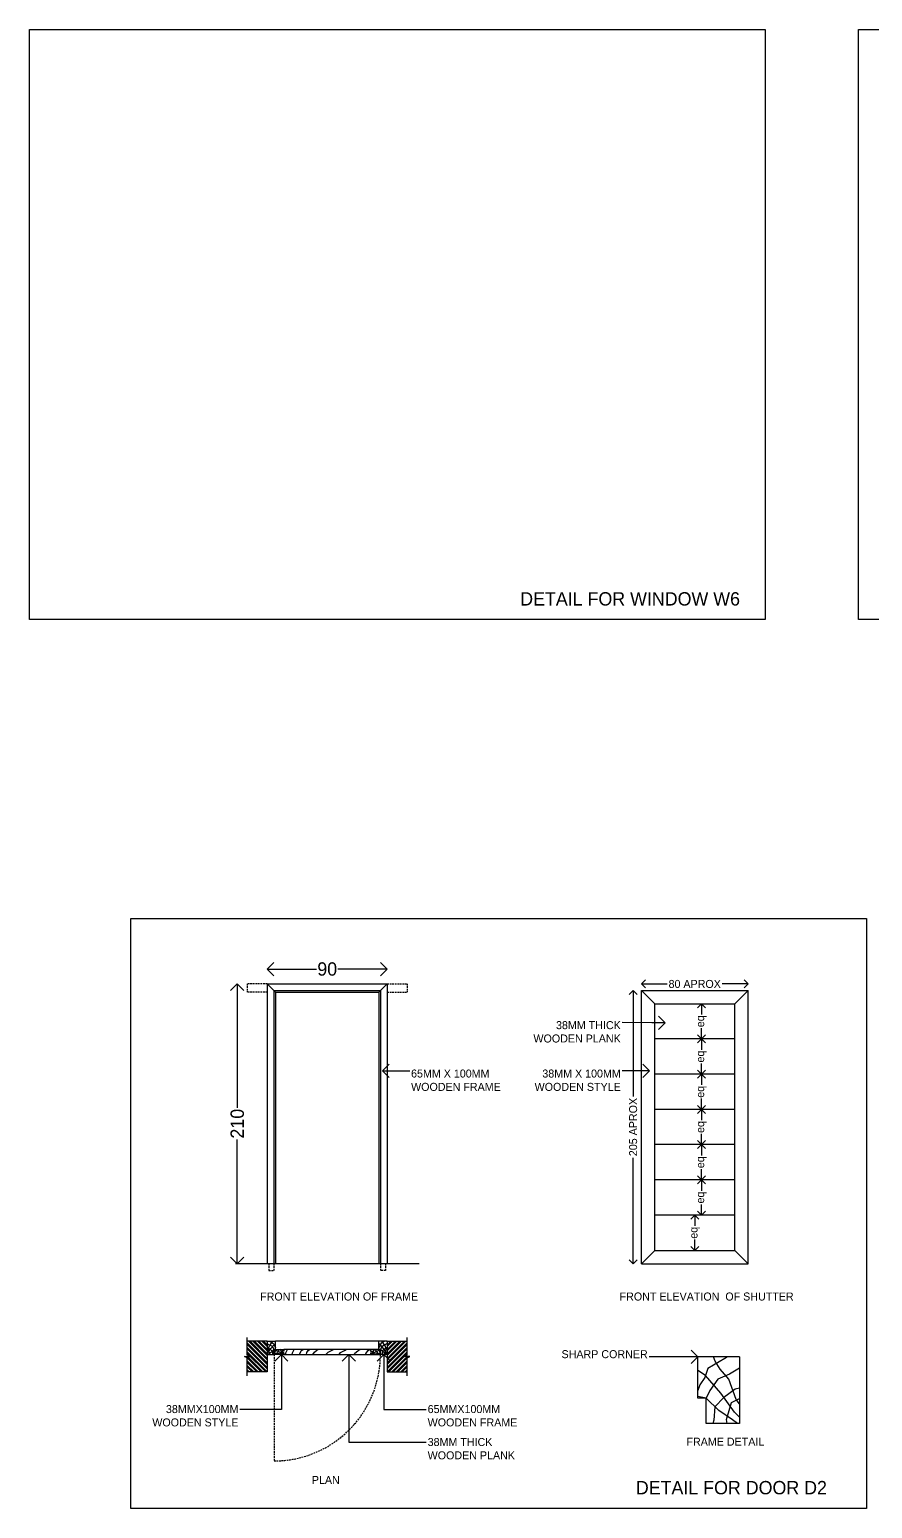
# Model space of a CAD drawing. Header units: metres. Extents: x -16 to 65907, y -5261 to 15511.
# Drawn here: x 34904 to 35537, y 8666 to 9775 of the extents above; entities that cross this region are included whole.
import ezdxf

# ---------------------------------------------------------------- set-up
doc = ezdxf.new("R2010")
doc.units = ezdxf.units.M
doc.header["$PDMODE"] = 67
doc.header["$PDSIZE"] = -5
doc.linetypes.add('DASHED', pattern=[19.049999999999997, 12.7, -6.35])
doc.layers.get('0').update_dxf_attribs({"color": 6})
for name, color, linetype in [('BC-FORMAT', 7, 'Continuous'), ('BC-GREYCOLOR', 8, 'Continuous'), ('BC-HATCH', 8, 'Continuous'), ('BC-JOINERY', 93, 'Continuous'), ('BC-TEXT', 7, 'Continuous'), ('BC-WHITECOLOR', 7, 'Continuous')]:
    doc.layers.add(name, color=color, linetype=linetype)
doc.styles.add('BC-1IN10-3', font='FreeSans.ttf', dxfattribs={"height": 6})
doc.styles.add('BC-1IN25-2', font='FreeSans.ttf', dxfattribs={"height": 10})
doc.styles.add('BC-1IN50-1', font='FreeSans.ttf', dxfattribs={"height": 10})
doc.dimstyles.new('BC-1IN10-3', dxfattribs={"dimtxt": 6, "dimasz": 6, "dimexe": 0.18, "dimexo": 0.0625, "dimgap": 1, "dimtad": 0, "dimtoh": 1, "dimzin": 12, "dimdsep": 46, "dimtxsty": 'BC-1IN10-3', "dimblk": 'OPEN90', "dimcen": 0.09, "dimse1": 1, "dimse2": 1, "dimclrd": 256, "dimclre": 256, "dimclrt": 7, "dimadec": 0, "dimazin": 0, "dimtfac": 1, "dimtdec": 1, "dimtofl": 0, "dimtmove": 1, "dimatfit": 3, "dimldrblk": 'OPEN90', "dimfxl": 1, "dimtolj": 1, "dimtzin": 0, "dimlwd": -3, "dimarcsym": 0})
doc.dimstyles.new('BC-1IN25-2', dxfattribs={"dimtxt": 10, "dimasz": 10, "dimexe": 0.18, "dimexo": 0.0625, "dimgap": 1, "dimtad": 0, "dimtoh": 1, "dimzin": 12, "dimdsep": 46, "dimtxsty": 'BC-1IN25-2', "dimblk": 'OPEN90', "dimcen": 0.09, "dimse1": 1, "dimse2": 1, "dimclrd": 256, "dimclre": 256, "dimclrt": 7, "dimadec": 0, "dimazin": 0, "dimtfac": 1, "dimtdec": 1, "dimtofl": 0, "dimtmove": 1, "dimatfit": 3, "dimldrblk": 'OPEN90', "dimfxl": 1, "dimtolj": 1, "dimtzin": 0, "dimlwd": -1, "dimarcsym": 0})

# ---------------------------------------------------------------- blocks, each defined once
blk = doc.blocks.new('_OPEN90')
at = {"color": 0, "linetype": 'ByBlock'}
for p, q in [((0, 0), (-1, 0)), ((-0.5, 0.5), (0, 0)), ((0, 0), (-0.5, -0.5))]:
    blk.add_line(p, q, dxfattribs=at)
blk = doc.blocks.new('*D972')
at = {"layer": 'BC-WHITECOLOR', "lineweight": -3}
for p, q in [((35369.6302715746, 9058.826476733262), (35382.95125922892, 9058.826476733262)), ((35437.6302715746, 9058.826476733262), (35424.30928392028, 9058.826476733262))]:
    blk.add_line(p, q, dxfattribs=at)
at = {"layer": 'Defpoints', "color": 0}
for p in [(35363.6302715746, 9054.05343673298), (35443.6302715746, 9058.826476733262), (35443.6302715746, 9054.05343673298)]:
    blk.add_point(p, dxfattribs=at)
at = {"layer": 'BC-WHITECOLOR', "lineweight": -3, "xscale": 6, "yscale": 6, "zscale": 6, "rotation": 180}
blk.add_blockref('_OPEN90', (35363.6302715746, 9058.826476733262), dxfattribs=at)
at = {"layer": 'BC-WHITECOLOR', "lineweight": -3, "xscale": 6, "yscale": 6, "zscale": 6}
blk.add_blockref('_OPEN90', (35443.6302715746, 9058.826476733262), dxfattribs=at)
at = {"layer": 'BC-WHITECOLOR', "color": 7, "insert": (35403.6302715746, 9058.826476733262), "char_height": 6, "attachment_point": 5, "style": 'BC-1IN10-3'}
blk.add_mtext('\\A1;{80 APROX}', dxfattribs=at)
blk = doc.blocks.new('*D973')
at = {"layer": 'BC-WHITECOLOR', "lineweight": -3}
for p, q in [((35357.426765898, 9048.05343673298), (35357.426765898, 8974.532860601292)), ((35357.426765898, 8855.05343673298), (35357.426765898, 8928.574012864672))]:
    blk.add_line(p, q, dxfattribs=at)
at = {"layer": 'Defpoints', "color": 0}
for p in [(35357.426765898, 9054.05343673298), (35363.6302715746, 9054.05343673298), (35363.6302715746, 8849.05343673298)]:
    blk.add_point(p, dxfattribs=at)
at = {"layer": 'BC-WHITECOLOR', "lineweight": -3, "xscale": 6, "yscale": 6, "zscale": 6}
for p, rotation in [((35357.426765898, 9054.05343673298), 90), ((35357.426765898, 8849.05343673298), 270)]:
    blk.add_blockref('_OPEN90', p, dxfattribs=dict(at, rotation=rotation))
at = {"layer": 'BC-WHITECOLOR', "color": 7, "insert": (35357.426765898, 8951.55343673298), "char_height": 6, "attachment_point": 5, "rotation": 90, "style": 'BC-1IN10-3'}
blk.add_mtext('\\A1;{205 APROX}', dxfattribs=at)
blk = doc.blocks.new('*D974')
at = {"layer": 'BC-WHITECOLOR', "lineweight": -3}
for p, q in [((35403.6302715746, 8879.482008161553), (35403.6302715746, 8877.391179237391)), ((35403.6302715746, 8865.05343673298), (35403.6302715746, 8867.144265657138))]:
    blk.add_line(p, q, dxfattribs=at)
at = {"layer": 'Defpoints', "color": 0}
for p in [(35403.6302715746, 8885.482008161553), (35408.6302715746, 8885.482008161553), (35403.6302715746, 8859.05343673298)]:
    blk.add_point(p, dxfattribs=at)
at = {"layer": 'BC-WHITECOLOR', "lineweight": -3, "xscale": 6, "yscale": 6, "zscale": 6}
for p, rotation in [((35403.6302715746, 8885.482008161553), 90), ((35403.6302715746, 8859.05343673298), 270)]:
    blk.add_blockref('_OPEN90', p, dxfattribs=dict(at, rotation=rotation))
at = {"layer": 'BC-WHITECOLOR', "color": 7, "insert": (35403.6302715746, 8872.267722447266), "char_height": 6, "attachment_point": 5, "rotation": 90, "style": 'BC-1IN10-3'}
blk.add_mtext('\\A1;{eq}', dxfattribs=at)
blk = doc.blocks.new('*D975')
at = {"layer": 'BC-WHITECOLOR', "lineweight": -3}
for p, q in [((35408.6302715746, 8905.910579590125), (35408.6302715746, 8903.819750665964)), ((35408.6302715746, 8891.482008161553), (35408.6302715746, 8893.57283708571))]:
    blk.add_line(p, q, dxfattribs=at)
at = {"layer": 'Defpoints', "color": 0}
for p in [(35408.6302715746, 8911.910579590125), (35408.6302715746, 8911.910579590125), (35408.6302715746, 8885.482008161553)]:
    blk.add_point(p, dxfattribs=at)
at = {"layer": 'BC-WHITECOLOR', "lineweight": -3, "xscale": 6, "yscale": 6, "zscale": 6}
for p, rotation in [((35408.6302715746, 8911.910579590125), 90), ((35408.6302715746, 8885.482008161553), 270)]:
    blk.add_blockref('_OPEN90', p, dxfattribs=dict(at, rotation=rotation))
at = {"layer": 'BC-WHITECOLOR', "color": 7, "insert": (35408.6302715746, 8898.696293875839), "char_height": 6, "attachment_point": 5, "rotation": 90, "style": 'BC-1IN10-3'}
blk.add_mtext('\\A1;{eq}', dxfattribs=at)
blk = doc.blocks.new('*D976')
at = {"layer": 'BC-WHITECOLOR', "lineweight": -3}
for p, q in [((35408.6302715746, 8932.339151018696), (35408.6302715746, 8930.248322094536)), ((35408.6302715746, 8917.910579590125), (35408.6302715746, 8920.001408514283))]:
    blk.add_line(p, q, dxfattribs=at)
at = {"layer": 'Defpoints', "color": 0}
for p in [(35408.6302715746, 8938.339151018696), (35408.6302715746, 8938.339151018696), (35408.6302715746, 8911.910579590125)]:
    blk.add_point(p, dxfattribs=at)
at = {"layer": 'BC-WHITECOLOR', "lineweight": -3, "xscale": 6, "yscale": 6, "zscale": 6}
for p, rotation in [((35408.6302715746, 8938.339151018696), 90), ((35408.6302715746, 8911.910579590125), 270)]:
    blk.add_blockref('_OPEN90', p, dxfattribs=dict(at, rotation=rotation))
at = {"layer": 'BC-WHITECOLOR', "color": 7, "insert": (35408.6302715746, 8925.12486530441), "char_height": 6, "attachment_point": 5, "rotation": 90, "style": 'BC-1IN10-3'}
blk.add_mtext('\\A1;{eq}', dxfattribs=at)
blk = doc.blocks.new('*D977')
at = {"layer": 'BC-WHITECOLOR', "lineweight": -3}
for p, q in [((35408.6302715746, 8958.767722447266), (35408.6302715746, 8956.676893523108)), ((35408.6302715746, 8944.339151018696), (35408.6302715746, 8946.429979942855))]:
    blk.add_line(p, q, dxfattribs=at)
at = {"layer": 'Defpoints', "color": 0}
for p in [(35408.6302715746, 8964.767722447266), (35408.6302715746, 8964.767722447266), (35408.6302715746, 8938.339151018696)]:
    blk.add_point(p, dxfattribs=at)
at = {"layer": 'BC-WHITECOLOR', "lineweight": -3, "xscale": 6, "yscale": 6, "zscale": 6}
for p, rotation in [((35408.6302715746, 8964.767722447266), 90), ((35408.6302715746, 8938.339151018696), 270)]:
    blk.add_blockref('_OPEN90', p, dxfattribs=dict(at, rotation=rotation))
at = {"layer": 'BC-WHITECOLOR', "color": 7, "insert": (35408.6302715746, 8951.553436732982), "char_height": 6, "attachment_point": 5, "rotation": 90, "style": 'BC-1IN10-3'}
blk.add_mtext('\\A1;{eq}', dxfattribs=at)
blk = doc.blocks.new('*D978')
at = {"layer": 'BC-WHITECOLOR', "lineweight": -3}
for p, q in [((35408.6302715746, 8985.196293875839), (35408.6302715746, 8983.105464951681)), ((35408.6302715746, 8970.767722447266), (35408.6302715746, 8972.858551371428))]:
    blk.add_line(p, q, dxfattribs=at)
at = {"layer": 'Defpoints', "color": 0}
for p in [(35408.6302715746, 8991.196293875839), (35408.6302715746, 8991.196293875839), (35408.6302715746, 8964.767722447266)]:
    blk.add_point(p, dxfattribs=at)
at = {"layer": 'BC-WHITECOLOR', "lineweight": -3, "xscale": 6, "yscale": 6, "zscale": 6}
for p, rotation in [((35408.6302715746, 8991.196293875839), 90), ((35408.6302715746, 8964.767722447266), 270)]:
    blk.add_blockref('_OPEN90', p, dxfattribs=dict(at, rotation=rotation))
at = {"layer": 'BC-WHITECOLOR', "color": 7, "insert": (35408.6302715746, 8977.982008161553), "char_height": 6, "attachment_point": 5, "rotation": 90, "style": 'BC-1IN10-3'}
blk.add_mtext('\\A1;{eq}', dxfattribs=at)
blk = doc.blocks.new('*D979')
at = {"layer": 'BC-WHITECOLOR', "lineweight": -3}
for p, q in [((35408.6302715746, 9011.62486530441), (35408.6302715746, 9009.53403638025)), ((35408.6302715746, 8997.196293875839), (35408.6302715746, 8999.287122799997))]:
    blk.add_line(p, q, dxfattribs=at)
at = {"layer": 'Defpoints', "color": 0}
for p in [(35408.6302715746, 9017.62486530441), (35408.6302715746, 9017.62486530441), (35408.6302715746, 8991.196293875839)]:
    blk.add_point(p, dxfattribs=at)
at = {"layer": 'BC-WHITECOLOR', "lineweight": -3, "xscale": 6, "yscale": 6, "zscale": 6}
for p, rotation in [((35408.6302715746, 9017.62486530441), 90), ((35408.6302715746, 8991.196293875839), 270)]:
    blk.add_blockref('_OPEN90', p, dxfattribs=dict(at, rotation=rotation))
at = {"layer": 'BC-WHITECOLOR', "color": 7, "insert": (35408.6302715746, 9004.410579590123), "char_height": 6, "attachment_point": 5, "rotation": 90, "style": 'BC-1IN10-3'}
blk.add_mtext('\\A1;{eq}', dxfattribs=at)
blk = doc.blocks.new('*D980')
at = {"layer": 'BC-WHITECOLOR', "lineweight": -3}
for p, q in [((35408.6302715746, 9038.05343673298), (35408.6302715746, 9035.962607808822)), ((35408.6302715746, 9023.62486530441), (35408.6302715746, 9025.71569422857))]:
    blk.add_line(p, q, dxfattribs=at)
at = {"layer": 'Defpoints', "color": 0}
for p in [(35408.6302715746, 9044.05343673298), (35408.6302715746, 9044.05343673298), (35408.6302715746, 9017.62486530441)]:
    blk.add_point(p, dxfattribs=at)
at = {"layer": 'BC-WHITECOLOR', "lineweight": -3, "xscale": 6, "yscale": 6, "zscale": 6}
for p, rotation in [((35408.6302715746, 9044.05343673298), 90), ((35408.6302715746, 9017.62486530441), 270)]:
    blk.add_blockref('_OPEN90', p, dxfattribs=dict(at, rotation=rotation))
at = {"layer": 'BC-WHITECOLOR', "color": 7, "insert": (35408.6302715746, 9030.839151018696), "char_height": 6, "attachment_point": 5, "rotation": 90, "style": 'BC-1IN10-3'}
blk.add_mtext('\\A1;{eq}', dxfattribs=at)
blk = doc.blocks.new('*D981')
at = {"layer": 'BC-HATCH', "color": 8, "lineweight": -3}
for p, q in [((35092.85728701996, 9069.998244441063), (35119.82710869348, 9069.998244441063)), ((35162.85728701996, 9069.998244441063), (35135.88746534643, 9069.998244441063))]:
    blk.add_line(p, q, dxfattribs=at)
at = {"layer": 'Defpoints', "color": 0}
for p in [(35172.85728701996, 9069.998244441063), (35082.85728701996, 9059.053436732978), (35172.85728701996, 9059.053436732982)]:
    blk.add_point(p, dxfattribs=at)
at = {"layer": 'BC-HATCH', "color": 8, "lineweight": -3, "xscale": 10, "yscale": 10, "zscale": 10, "rotation": 180}
blk.add_blockref('_OPEN90', (35082.85728701996, 9069.998244441063), dxfattribs=at)
at = {"layer": 'BC-HATCH', "color": 8, "lineweight": -3, "xscale": 10, "yscale": 10, "zscale": 10}
blk.add_blockref('_OPEN90', (35172.85728701996, 9069.998244441063), dxfattribs=at)
at = {"layer": 'BC-HATCH', "color": 7, "insert": (35127.85728701996, 9069.998244441063), "char_height": 10, "attachment_point": 5, "style": 'BC-1IN50-1'}
blk.add_mtext('\\A1;90', dxfattribs=at)
blk = doc.blocks.new('*D982')
at = {"layer": 'BC-HATCH', "color": 8, "lineweight": -3}
for p, q in [((35060.40381760452, 9049.053436732978), (35060.40381760452, 8965.924492974405)), ((35060.40381760452, 8859.05343673298), (35060.40381760452, 8942.182380491551))]:
    blk.add_line(p, q, dxfattribs=at)
at = {"layer": 'Defpoints', "color": 0}
for p in [(35082.85728701996, 9059.053436732978), (35060.40381760452, 8849.05343673298), (35082.85728701996, 8849.05343673298)]:
    blk.add_point(p, dxfattribs=at)
at = {"layer": 'BC-HATCH', "color": 8, "lineweight": -3, "xscale": 10, "yscale": 10, "zscale": 10}
for p, rotation in [((35060.40381760452, 9059.053436732978), 90), ((35060.40381760452, 8849.05343673298), 270)]:
    blk.add_blockref('_OPEN90', p, dxfattribs=dict(at, rotation=rotation))
at = {"layer": 'BC-HATCH', "color": 7, "insert": (35060.40381760452, 8954.053436732978), "char_height": 10, "attachment_point": 5, "rotation": 90, "style": 'BC-1IN50-1'}
blk.add_mtext('\\A1;210', dxfattribs=at)

msp = doc.modelspace()

# ---------------------------------------------------------------- hatches: boundary and pattern name
at = {"layer": 'BC-GREYCOLOR'}
h = msp.add_hatch(dxfattribs=at)
h.set_pattern_fill('ANSI32', color=256, scale=0.25, angle=180, style=0)
h.set_pattern_definition([(135, (69173.27957802634, 21.98809101894949), (1.683798022700466, 1.683798022700467), []), (135, (69172.15704552634, 21.98809101894949), (1.683798022700466, 1.683798022700467), [])])
h.paths.add_polyline_path([(35067.85728701996, 8780.496840793096), (35067.85728701996, 8790.929622691561), (35082.85728701996, 8790.929622691561), (35082.85728701996, 8778.429622691561), (35082.85728701996, 8767.929622691561), (35067.85728701996, 8767.929622691561), (35067.85728701996, 8778.362404590029), (35065.83711734078, 8779.429622691561), (35069.87745669913, 8779.429622691561)])
h = msp.add_hatch(dxfattribs=at)
h.set_pattern_fill('ANSI32', color=256, scale=0.25, style=0)
h.set_pattern_definition([(45, (1082.434996013573, 21.98809101894949), (-1.683798022700466, 1.683798022700467), []), (45, (1083.557528513573, 21.98809101894949), (-1.683798022700466, 1.683798022700467), [])])
h.paths.add_polyline_path([(35187.85728701996, 8780.496840793096), (35187.85728701996, 8790.929622691561), (35172.85728701996, 8790.929622691561), (35172.85728701996, 8778.429622691561), (35172.85728701996, 8767.929622691561), (35187.85728701996, 8767.929622691561), (35187.85728701996, 8778.362404590029), (35189.87745669913, 8779.429622691561), (35185.83711734078, 8779.429622691561)])

# ---------------------------------------------------------------- linework, layer by layer
at = {"layer": 'BC-FORMAT'}
for p, q in [((35363.6302715746, 8849.05343673298), (35363.6302715746, 9054.05343673298)), ((35363.6302715746, 9054.05343673298), (35443.6302715746, 9054.05343673298)), ((35443.6302715746, 8849.05343673298), (35443.6302715746, 9054.05343673298)), ((35373.6302715746, 9044.05343673298), (35433.6302715746, 9044.05343673298)), ((35373.6302715746, 8859.05343673298), (35373.6302715746, 9044.05343673298)), ((35433.6302715746, 8859.05343673298), (35433.6302715746, 9044.05343673298)), ((35373.6302715746, 8859.05343673298), (35433.6302715746, 8859.05343673298)), ((35363.6302715746, 8849.05343673298), (35443.6302715746, 8849.05343673298))]:
    msp.add_line(p, q, dxfattribs=at)
at = {"layer": 'BC-GREYCOLOR', "linetype": 'DASHED', "ltscale": 0.1}
for p, q in [((35067.85728701996, 9059.053436732982), (35067.85728701996, 9052.803436732982)), ((35082.85728701996, 9059.053436732978), (35067.85728701996, 9059.053436732982)), ((35082.85728701996, 9052.803436732978), (35067.85728701996, 9052.803436732982)), ((35172.85728701996, 9059.053436732982), (35187.85728701996, 9059.053436732982)), ((35172.85728701996, 9052.803436732982), (35187.85728701996, 9052.803436732982)), ((35187.85728701996, 9059.053436732982), (35187.85728701996, 9052.803436732982)), ((35084.10728702004, 8849.05343673296), (35084.10728702004, 8844.05343673296)), ((35084.10728702004, 8844.05343673296), (35087.85728702004, 8844.053436732962)), ((35087.85728702004, 8849.053436732962), (35087.85728702004, 8844.053436732962)), ((35167.85728701996, 8849.05343673298), (35167.85728701996, 8844.05343673298)), ((35171.60728701996, 8844.05343673298), (35167.85728701996, 8844.05343673298)), ((35171.60728701996, 8849.05343673298), (35171.60728701996, 8844.05343673298)), ((35087.95728701996, 8780.929622691563), (35087.95728701996, 8701.129622691558))]:
    msp.add_line(p, q, dxfattribs=at)
msp.add_arc((35087.95728701996, 8780.929622691563), 79.80000000000291, 270, 2.693462788708087, dxfattribs=at)
at = {"layer": 'BC-HATCH'}
for p, q in [((35089.10728701996, 9052.803436732978), (35082.85728701996, 9059.053436732978)), ((35087.85728701996, 9054.053436732978), (35167.85728701996, 9054.053436732982)), ((35087.85728701996, 9054.053436732978), (35087.85728701996, 8849.05343673298)), ((35166.60728701996, 9052.803436732982), (35172.85728701996, 9059.053436732982)), ((35167.85728701996, 9054.053436732982), (35167.85728701996, 8849.05343673298)), ((35166.60728701996, 8790.929622691563), (35089.10728701996, 8790.929622691563))]:
    msp.add_line(p, q, dxfattribs=at)
for points in [[(35082.85728701996, 8783.860038251478), (35083.33453749415, 8784.516257653491), (35084.43973345977, 8787.583176458085), (35085.73833871937, 8789.102820910814), (35086.5119758953, 8790.263276674714), (35086.75747179625, 8790.929622691563)], [(35082.85728701996, 8789.207495541135), (35084.35684376235, 8788.329183734879), (35086.06989750906, 8787.583176458085), (35087.28561307124, 8785.870122711376), (35087.85728701996, 8784.729622691562)], [(35082.85728701996, 8781.857304878302), (35083.58320658641, 8782.637424511937), (35085.65544902195, 8785.483304123409), (35087.94873065061, 8788.135774440896), (35089.10728701996, 8788.859872171737)], [(35082.85728701996, 8786.24587273718), (35083.47268698985, 8786.063532005359), (35085.1752361328, 8784.82381175564), (35086.54431706446, 8783.435158419497), (35086.70538518929, 8781.449338848897), (35086.85696906851, 8780.929622691563)], [(35084.69596651761, 8780.929622691563), (35084.77129224945, 8781.532228546317), (35084.41210356063, 8782.85846370506), (35084.02528497266, 8784.101809166385), (35082.85728701996, 8784.679622691563)], [(35083.14052490773, 8780.929622691563), (35083.88713547696, 8781.504598647178), (35085.95937791249, 8782.85846370506), (35087.85728701996, 8784.729622691562), (35089.10728701996, 8784.981865138152)], [(35084.64784081322, 8790.929622691563), (35085.04759124086, 8790.67772516182), (35087.58954196178, 8789.185710608235), (35088.05925024717, 8787.83184555035), (35088.77829074241, 8786.730407251016), (35089.10728701996, 8785.87730591509)], [(35089.66714741071, 8784.679622691561), (35089.17961951112, 8784.177208443893), (35088.41570805968, 8782.86158316642), (35087.95728701996, 8781.447580241074)], [(35095.05894446289, 8780.929622691563), (35094.07431140365, 8781.545957888944), (35092.09380023326, 8782.6918250661), (35089.80206587895, 8783.766959701454), (35088.96241592805, 8784.679622691565)], [(35092.84119756099, 8784.679622691563), (35091.61281894903, 8784.148915427173), (35090.49524478859, 8782.53621347414), (35089.94353096256, 8781.616690430745), (35089.75904055111, 8780.929622691563)], [(35094.00728701995, 8782.870272995176), (35093.04161629338, 8783.724520176374), (35092.43916701456, 8784.679622691565)], [(35095.25728701995, 8783.700953786572), (35094.72929137561, 8783.429622691563)], [(35096.76295624115, 8780.929622691563), (35096.91463556274, 8782.279568653683), (35097.92799171207, 8784.679622691563)], [(35101.62430152326, 8780.929622691563), (35101.74321171043, 8782.237634750358), (35102.71025818035, 8784.171727690193), (35103.12982361626, 8784.679622691563)], [(35106.99568192896, 8780.929622691563), (35107.23840452216, 8781.679856161461), (35108.57672776178, 8783.924785466626), (35110.00831560217, 8784.679622691563)], [(35112.40833047867, 8780.929622691563), (35112.6665736134, 8782.37578424606), (35113.5507303859, 8784.00594829535), (35114.52016427313, 8784.679622691565)], [(35117.07682214834, 8780.929622691565), (35118.24719246095, 8782.71597737923), (35120.3626066139, 8784.356502640696), (35120.9748340787, 8784.679622691563)], [(35126.74364167647, 8780.929622691563), (35128.65157635605, 8782.759149096637), (35131.11236424824, 8783.88161374922), (35132.44902922667, 8784.679622691565)], [(35136.78994752507, 8780.929622691563), (35137.84715216374, 8782.41377535738), (35140.86917238223, 8783.924785466626), (35142.06433132171, 8784.679622691561)], [(35148.18063333101, 8780.929622691563), (35148.64008151549, 8782.025229900717), (35150.84183910325, 8783.838442031813), (35152.52420042275, 8784.679622691563)], [(35156.63053721905, 8780.929622691563), (35156.88587954023, 8781.593512726648), (35158.65591995393, 8783.967957184033), (35159.6129873606, 8784.679622691563)], [(35160.45728701996, 8783.700953786572), (35160.9852826643, 8783.429622691563)], [(35160.65562957703, 8780.929622691563), (35161.64026263626, 8781.545957888944), (35163.62077380665, 8782.6918250661), (35165.91250816096, 8783.766959701454), (35166.75215811186, 8784.679622691565)], [(35161.70728701996, 8782.870272995176), (35162.67295774654, 8783.724520176374), (35163.27540702535, 8784.679622691565)], [(35162.87337647893, 8784.679622691563), (35164.10175509089, 8784.148915427173), (35165.21932925133, 8782.53621347414), (35165.77104307736, 8781.616690430745), (35165.95553348881, 8780.929622691563)], [(35166.04742662921, 8784.679622691561), (35166.5349545288, 8784.177208443893), (35167.29886598024, 8782.86158316642), (35167.75728701996, 8781.447580241074)], [(35171.06673322669, 8790.929622691563), (35170.66698279906, 8790.67772516182), (35168.12503207813, 8789.185710608235), (35167.65532379274, 8787.83184555035), (35166.9362832975, 8786.730407251016), (35166.60728701996, 8785.87730591509)], [(35172.85728701996, 8781.857304878302), (35172.1313674535, 8782.637424511937), (35170.05912501796, 8785.483304123409), (35167.7658433893, 8788.135774440896), (35166.60728701996, 8788.859872171737)], [(35172.57404913218, 8780.929622691563), (35171.82743856296, 8781.504598647178), (35169.75519612742, 8782.85846370506), (35167.85728701996, 8784.729622691562), (35166.60728701996, 8784.981865138152)], [(35172.85728701996, 8789.207495541135), (35171.35773027757, 8788.329183734879), (35169.64467653086, 8787.583176458085), (35168.42896096867, 8785.870122711376), (35167.85728701996, 8784.729622691562)], [(35172.85728701996, 8786.24587273718), (35172.24188705006, 8786.063532005359), (35170.53933790712, 8784.82381175564), (35169.17025697546, 8783.435158419497), (35169.00918885063, 8781.449338848897), (35168.8576049714, 8780.929622691563)], [(35172.85728701996, 8783.860038251478), (35172.38003654576, 8784.516257653491), (35171.27484058015, 8787.583176458085), (35169.97623532054, 8789.102820910814), (35169.20259814461, 8790.263276674714), (35168.95710224366, 8790.929622691563)], [(35171.0186075223, 8780.929622691563), (35170.94328179046, 8781.532228546317), (35171.30247047928, 8782.85846370506), (35171.68928906725, 8784.101809166385), (35172.85728701996, 8784.679622691563)], [(35093.94759225972, 8780.929622691565), (35093.29625344386, 8781.206441688306), (35090.91964003939, 8781.602543922385), (35088.64205219344, 8781.857181072863), (35087.95728701996, 8782.177893875634)], [(35094.00728701995, 8783.058592675461), (35093.70650218629, 8782.904022691499), (35092.5040489757, 8781.404492805346), (35092.33849792686, 8780.929622691563)], [(35094.24409208185, 8780.929622691565), (35094.59773221297, 8781.687422972544), (35095.22177114245, 8782.179622691565)], [(35095.25728701995, 8781.722113424892), (35094.77138062639, 8782.179622691561)], [(35160.45728701996, 8781.722113424892), (35160.94319341353, 8782.179622691561)], [(35161.47048195807, 8780.929622691565), (35161.11684182694, 8781.687422972544), (35160.49280289747, 8782.179622691565)], [(35161.70728701996, 8783.058592675461), (35162.00807185362, 8782.904022691499), (35163.21052506421, 8781.404492805346), (35163.37607611305, 8780.929622691563)], [(35161.76698178019, 8780.929622691565), (35162.41832059606, 8781.206441688306), (35164.79493400052, 8781.602543922385), (35167.07252184647, 8781.857181072863), (35167.75728701996, 8782.177893875634)], [(35428.19037859867, 8779.21547572714), (35426.1916264605, 8777.955988078427), (35413.48187285589, 8770.4959153105), (35411.13333142892, 8763.726590021075), (35407.53812895273, 8758.2193985244), (35405.89314756499, 8753.95389184477)], [(35437.14314756499, 8743.867553526708), (35434.75689519403, 8747.148650536777), (35429.23091536594, 8762.483244559748), (35422.73788906794, 8770.081466823385), (35418.86970318828, 8775.883745642894), (35417.64222368354, 8779.21547572714)], [(35437.14314756499, 8733.853886660834), (35433.51354973274, 8737.754484829004), (35423.15233755505, 8751.983882886363), (35411.6859294117, 8765.2462344738), (35405.89314756499, 8768.866723128003)], [(35437.14314756499, 8770.604839974998), (35429.64536385305, 8766.213280943715), (35421.08009511951, 8762.483244559748), (35415.00151730858, 8753.917975826202), (35412.14314756499, 8748.215475727133)], [(35437.14314756499, 8755.796725955215), (35434.06614771552, 8754.885022296117), (35425.55340200081, 8748.686421047516), (35418.70799734248, 8741.743154366812), (35417.90265671836, 8731.814056513807), (35417.14473732223, 8729.21547572714)], [(35435.72695812615, 8729.21547572714), (35431.99390527999, 8732.090355505212), (35421.63269310232, 8738.859680794621), (35412.14314756499, 8748.215475727133), (35405.89314756499, 8749.476687960085)], [(35427.94975007672, 8729.21547572714), (35427.57312141752, 8732.228505000907), (35429.36906486165, 8738.859680794621), (35431.30315780148, 8745.076408101244), (35437.14314756499, 8747.96547572714)]]:
    msp.add_lwpolyline(points, dxfattribs=at)
at = {"layer": 'BC-JOINERY'}
for p, q in [((35082.85728701996, 8790.929622691563), (35082.85728701996, 8778.429622691563)), ((35082.85728701996, 8790.929622691563), (35089.10728701996, 8790.929622691563)), ((35087.85728701996, 8784.729622691562), (35089.10728701996, 8784.729622691562)), ((35087.85728701996, 8780.929622691563), (35087.85728701996, 8784.729622691562)), ((35089.10728701996, 8784.729622691562), (35089.10728701996, 8790.929622691563)), ((35160.45728701996, 8784.679622691563), (35095.25728701995, 8784.679622691563)), ((35166.60728701996, 8784.729622691562), (35166.60728701996, 8790.929622691563)), ((35172.85728701996, 8790.929622691563), (35166.60728701996, 8790.929622691563)), ((35167.85728701996, 8784.729622691562), (35166.60728701996, 8784.729622691562)), ((35167.85728701996, 8780.929622691563), (35167.85728701996, 8784.729622691562)), ((35172.85728701996, 8790.929622691563), (35172.85728701996, 8778.429622691563)), ((35082.85728701996, 8780.929622691563), (35087.85728701996, 8780.929622691563)), ((35095.25728701995, 8783.429622691563), (35094.00728701995, 8783.429622691563)), ((35094.00728701995, 8783.429622691563), (35094.00728701995, 8782.179622691563)), ((35095.25728701995, 8782.179622691563), (35094.00728701995, 8782.179622691563)), ((35095.25728701995, 8780.929622691563), (35160.45728701996, 8780.929622691563)), ((35160.45728701996, 8783.429622691563), (35161.70728701996, 8783.429622691563)), ((35160.45728701996, 8782.179622691563), (35161.70728701996, 8782.179622691563)), ((35161.70728701996, 8783.429622691563), (35161.70728701996, 8782.179622691563)), ((35172.85728701996, 8780.929622691563), (35167.85728701996, 8780.929622691563)), ((35405.89314756499, 8748.215475727133), (35405.89314756499, 8779.21547572714)), ((35437.14314756499, 8779.21547572714), (35405.89314756499, 8779.21547572714)), ((35437.14314756499, 8779.21547572714), (35437.14314756499, 8729.21547572714)), ((35412.14314756499, 8748.215475727133), (35405.89314756499, 8748.215475727133)), ((35412.14314756499, 8729.21547572714), (35412.14314756499, 8748.215475727133)), ((35437.14314756499, 8729.21547572714), (35412.14314756499, 8729.21547572714))]:
    msp.add_line(p, q, dxfattribs=at)
for points in [[(35095.25728701995, 8782.179622691563), (35095.25728701995, 8780.929622691563), (35087.95728701996, 8780.929622691563), (35087.95728701996, 8784.679622691563), (35095.25728701995, 8784.679622691563), (35095.25728701995, 8783.429622691563)], [(35160.45728701996, 8782.179622691563), (35160.45728701996, 8780.929622691563), (35167.75728701996, 8780.929622691563), (35167.75728701996, 8784.679622691563), (35160.45728701996, 8784.679622691563), (35160.45728701996, 8783.429622691563)]]:
    msp.add_lwpolyline(points, dxfattribs=at)
at = {"layer": 'BC-WHITECOLOR'}
for p, q in [((35082.85728701996, 9059.053436732978), (35172.85728701996, 9059.053436732982)), ((35082.85728701996, 9059.053436732978), (35082.85728701996, 8849.05343673298)), ((35089.10728701996, 9052.803436732978), (35089.10728701996, 8849.05343673298)), ((35089.10728701996, 9052.803436732978), (35166.60728701996, 9052.803436732982)), ((35166.60728701996, 9052.803436732982), (35166.60728701996, 8849.05343673298)), ((35172.85728701996, 9059.053436732982), (35172.85728701996, 8849.05343673298)), ((35373.6302715746, 9044.05343673298), (35363.6302715746, 9054.05343673298)), ((35433.6302715746, 9044.05343673298), (35443.6302715746, 9054.05343673298)), ((35433.6302715746, 9017.62486530441), (35373.6302715746, 9017.62486530441)), ((35433.6302715746, 8991.196293875839), (35373.6302715746, 8991.196293875839)), ((35433.6302715746, 8964.767722447266), (35373.6302715746, 8964.767722447266)), ((35433.6302715746, 8938.339151018696), (35373.6302715746, 8938.339151018696)), ((35433.6302715746, 8911.910579590125), (35373.6302715746, 8911.910579590125)), ((35433.6302715746, 8885.482008161553), (35373.6302715746, 8885.482008161553)), ((35373.6302715746, 8859.05343673298), (35363.6302715746, 8849.05343673298)), ((35433.6302715746, 8859.05343673298), (35443.6302715746, 8849.05343673298)), ((35196.73727284362, 8849.05343673298), (35058.97730119629, 8849.05343673298)), ((35067.85728701996, 8780.496840793096), (35067.85728701996, 8793.804622691563)), ((35082.85728701996, 8790.929622691563), (35067.85728701996, 8790.929622691563)), ((35082.85728701996, 8790.929622691563), (35082.85728701996, 8767.929622691563)), ((35172.85728701996, 8790.929622691563), (35187.85728701996, 8790.929622691563)), ((35172.85728701996, 8790.929622691563), (35172.85728701996, 8767.929622691563)), ((35187.85728701996, 8780.496840793096), (35187.85728701996, 8793.804622691563)), ((35065.83711734078, 8779.429622691563), (35069.87745669913, 8779.429622691563)), ((35067.85728701996, 8778.36240459003), (35065.83711734078, 8779.429622691563)), ((35069.87745669913, 8779.429622691563), (35067.85728701996, 8780.496840793096)), ((35067.85728701996, 8765.054622691563), (35067.85728701996, 8778.36240459003)), ((35185.83711734078, 8779.429622691563), (35187.85728701996, 8780.496840793096)), ((35189.87745669913, 8779.429622691563), (35185.83711734078, 8779.429622691563)), ((35187.85728701996, 8778.36240459003), (35189.87745669913, 8779.429622691563)), ((35187.85728701996, 8765.054622691563), (35187.85728701996, 8778.36240459003)), ((35082.85728701996, 8767.929622691563), (35067.85728701996, 8767.929622691563)), ((35172.85728701996, 8767.929622691563), (35187.85728701996, 8767.929622691563))]:
    msp.add_line(p, q, dxfattribs=at)
at = {"layer": 'Defpoints'}
for points in [[(34904.49421749262, 9332.064593277904), (34904.49421749262, 9774.564593277904), (35456.49421749262, 9774.564593277904), (35456.49421749262, 9332.064593277904)], [(35526.53018073573, 9332.064593277904), (35526.53018073573, 9774.564593277904), (36078.53018073573, 9774.564593277904), (36078.53018073573, 9332.064593277904)], [(34980.50937954921, 8665.534767288547), (34980.50937954921, 9108.034767288547), (35532.50937954921, 9108.034767288547), (35532.50937954921, 8665.534767288547)]]:
    msp.add_lwpolyline(points, close=True, dxfattribs=at)

# ---------------------------------------------------------------- texts
at = {"layer": 'BC-TEXT', "attachment_point": 5, "style": 'BC-1IN10-3'}
for s, insert, char_height, width in [('{\\pxqc;DETAIL FOR WINDOW W6}', (35355.13927597692, 9347.57562445121), 10, 258.4954414847816), ('{\\pxqc;FRONT ELEVATION OF FRAME}', (35136.79607096478, 8824.411827048534), 6, 123.9242139362177), ('{\\pxqc;FRONT ELEVATION  OF SHUTTER}', (35412.56905551942, 8824.411827048534), 6, 133.924213936225), ('{\\pxqc;FRAME DETAIL}', (35426.64902053788, 8715.57476275941), 6, 133.924213936225), ('{\\pxqc;PLAN}', (35126.79607096478, 8686.854329633985), 6, 133.924213936225), ('{\\pxqc;DETAIL FOR DOOR D2}', (35431.15443803351, 8681.045798461853), 10, 258.4954414847816)]:
    msp.add_mtext(s, dxfattribs=dict(at, insert=insert, char_height=char_height, width=width))
at = {"layer": 'BC-TEXT', "color": 7, "char_height": 6, "style": 'BC-1IN10-3'}
for s, insert, width, attachment_point in [('{38MM THICK WOODEN PLANK }', (35348.13845104695, 9030.9540796596), 74.549987362916, 3), ('{65MM X 100MM WOODEN FRAME}', (35190.78383367928, 8994.671467846012), 76.60857526722975, 1), ('{38MM X 100MM WOODEN STYLE}', (35348.13845104695, 8994.671467846112), 76.60857526722975, 3), ('{SHARP CORNER}', (35368.33654437122, 8784.21547572714), 61.7549510621984, 3), ('{38MMX100MM WOODEN STYLE}', (35061.23466112107, 8743.040471422626), 84.47936146201391, 3), ('{65MMX100MM WOODEN FRAME}', (35203.22891151216, 8743.040471422624), 84.47936146201522, 1), ('{38MM THICK WOODEN PLANK }', (35203.22891151217, 8718.33741657089), 84.47936146201391, 1)]:
    msp.add_mtext(s, dxfattribs=dict(at, insert=insert, width=width, attachment_point=attachment_point))

# ---------------------------------------------------------------- dimensions: what is measured, and where the dimension line sits
at = {"layer": 'BC-HATCH'}
dim = msp.add_linear_dim(base=(35172.85728701996, 9069.998244441063), p1=(35082.85728701996, 9059.053436732978), p2=(35172.85728701996, 9059.053436732982), dimstyle='BC-1IN10-3', override={"dimtxt": 10, "dimasz": 10, "dimtoh": 0, "dimdec": 1, "dimlfac": 1, "dimtxsty": 'BC-1IN50-1', "dimclrd": 8, "dimtdec": 0}, dxfattribs=at)
dim.commit()
dim.dimension.update_dxf_attribs({"geometry": '*D981', "text_midpoint": (35127.85728701996, 9069.998244441063)})
dim = msp.add_linear_dim(base=(35060.40381760452, 8849.05343673298), p1=(35082.85728701996, 9059.053436732978), p2=(35082.85728701996, 8849.05343673298), angle=90, dimstyle='BC-1IN10-3', override={"dimtxt": 10, "dimasz": 10, "dimtoh": 0, "dimdec": 1, "dimlfac": 1, "dimtxsty": 'BC-1IN50-1', "dimclrd": 8, "dimtdec": 0}, dxfattribs=at)
dim.commit()
dim.dimension.update_dxf_attribs({"geometry": '*D982', "text_midpoint": (35060.40381760452, 8954.053436732978)})
at = {"layer": 'BC-WHITECOLOR'}
dim = msp.add_linear_dim(base=(35443.6302715746, 9058.826476733262), p1=(35363.6302715746, 9054.05343673298), p2=(35443.6302715746, 9054.05343673298), text='{<> APROX}', dimstyle='BC-1IN10-3', dxfattribs=at)
dim.commit()
dim.dimension.update_dxf_attribs({"geometry": '*D972', "text_midpoint": (35403.6302715746, 9058.826476733262)})
for base, p1, p2, text, picture, middle in [((35357.426765898, 9054.05343673298), (35363.6302715746, 8849.05343673298), (35363.6302715746, 9054.05343673298), '{<> APROX}', '*D973', (35357.426765898, 8951.55343673298)), ((35408.6302715746, 9044.05343673298), (35408.6302715746, 9017.62486530441), (35408.6302715746, 9044.05343673298), '{eq}', '*D980', (35408.6302715746, 9030.839151018696)), ((35408.6302715746, 9017.62486530441), (35408.6302715746, 8991.196293875839), (35408.6302715746, 9017.62486530441), '{eq}', '*D979', (35408.6302715746, 9004.410579590123)), ((35408.6302715746, 8991.196293875839), (35408.6302715746, 8964.767722447266), (35408.6302715746, 8991.196293875839), '{eq}', '*D978', (35408.6302715746, 8977.982008161553)), ((35408.6302715746, 8964.767722447266), (35408.6302715746, 8938.339151018696), (35408.6302715746, 8964.767722447266), '{eq}', '*D977', (35408.6302715746, 8951.553436732982)), ((35408.6302715746, 8938.339151018696), (35408.6302715746, 8911.910579590125), (35408.6302715746, 8938.339151018696), '{eq}', '*D976', (35408.6302715746, 8925.12486530441)), ((35408.6302715746, 8911.910579590125), (35408.6302715746, 8885.482008161553), (35408.6302715746, 8911.910579590125), '{eq}', '*D975', (35408.6302715746, 8898.696293875839)), ((35403.6302715746, 8885.482008161553), (35403.6302715746, 8859.05343673298), (35408.6302715746, 8885.482008161553), '{eq}', '*D974', (35403.6302715746, 8872.267722447266))]:
    dim = msp.add_linear_dim(base=base, p1=p1, p2=p2, angle=90, text=text, dimstyle='BC-1IN10-3', dxfattribs=at)
    dim.commit()
    dim.dimension.update_dxf_attribs({"geometry": picture, "text_midpoint": middle})

# ---------------------------------------------------------------- leaders
at = {"layer": 'BC-WHITECOLOR', "annotation_type": 0, "has_hookline": 1, "hookline_direction": 1}
for points, text_width in [([(35381.53222904548, 9029.75181351969), (35349.13845104695, 9029.9540796596)], 66.46090534979423), ([(35369.62895016331, 8993.671467846112), (35349.13845104695, 8993.671467846112)], 65.38271604938272), ([(35405.89314756499, 8779.21547572714), (35369.33654437122, 8779.21547572714)], 34.49382716049383)]:
    msp.add_leader(points, dimstyle='BC-1IN25-2', dxfattribs=dict(at, text_width=text_width))
at = {"layer": 'BC-WHITECOLOR', "annotation_type": 0, "has_hookline": 1, "hookline_direction": 0, "text_width": 67.68724279835392, "horizontal_direction": (1, 1.067001074653306e-12, 0)}
msp.add_leader([(35169.29333456293, 8993.671467845988), (35189.78383367928, 8993.67146784601)], dimstyle='BC-1IN25-2', dxfattribs=at)
at = {"layer": 'BC-WHITECOLOR'}
for points in [[(35093.42695160485, 8780.929622691563), (35093.42695160485, 8739.819294767969), (35062.23466112107, 8739.819294767969)], [(35144.18624933383, 8780.929622691563), (35144.18624933383, 8715.116239916235), (35202.22891151217, 8715.116239916235)], [(35170.35728701996, 8780.929622691563), (35170.35728701996, 8739.819294767969), (35202.22891151216, 8739.819294767969)]]:
    msp.add_leader(points, dimstyle='BC-1IN25-2', dxfattribs=at)

doc.saveas('drawing.dxf')
